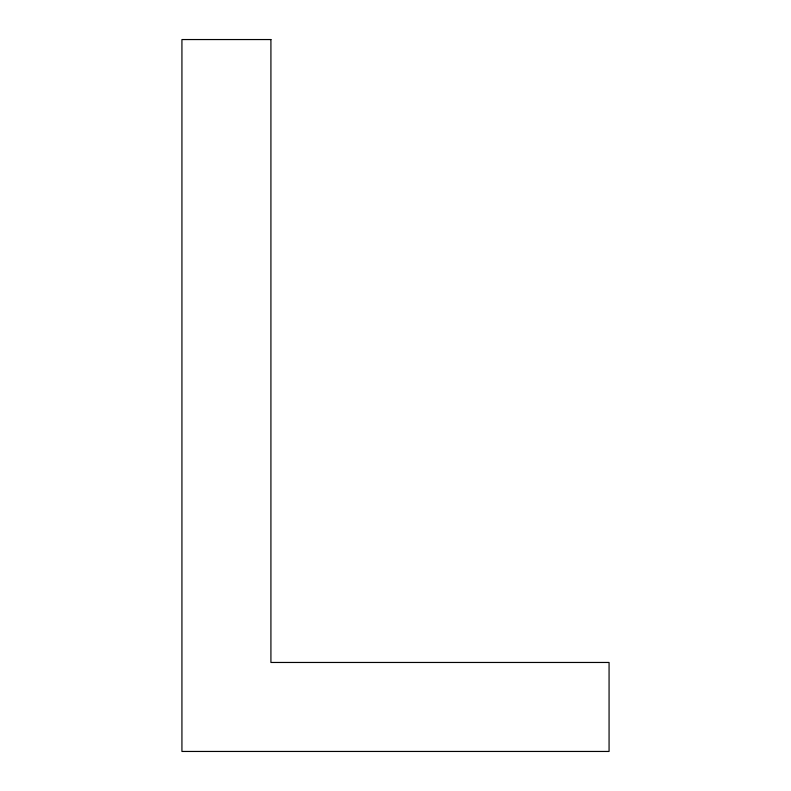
<?xml version="1.0" encoding="UTF-8"?>
<svg xmlns="http://www.w3.org/2000/svg" width="791" height="791" viewBox="0 0 791 791"><rect width="100%" height="100%" fill="white"/><g stroke="black" fill="none" stroke-linecap="round" stroke-linejoin="round"><path stroke-width="1.19" d="M270.918 39.55L181.93 39.55L181.93 751.45L609.07 751.45L609.07 662.462L270.918 662.462L270.918 39.55"/></g></svg>
